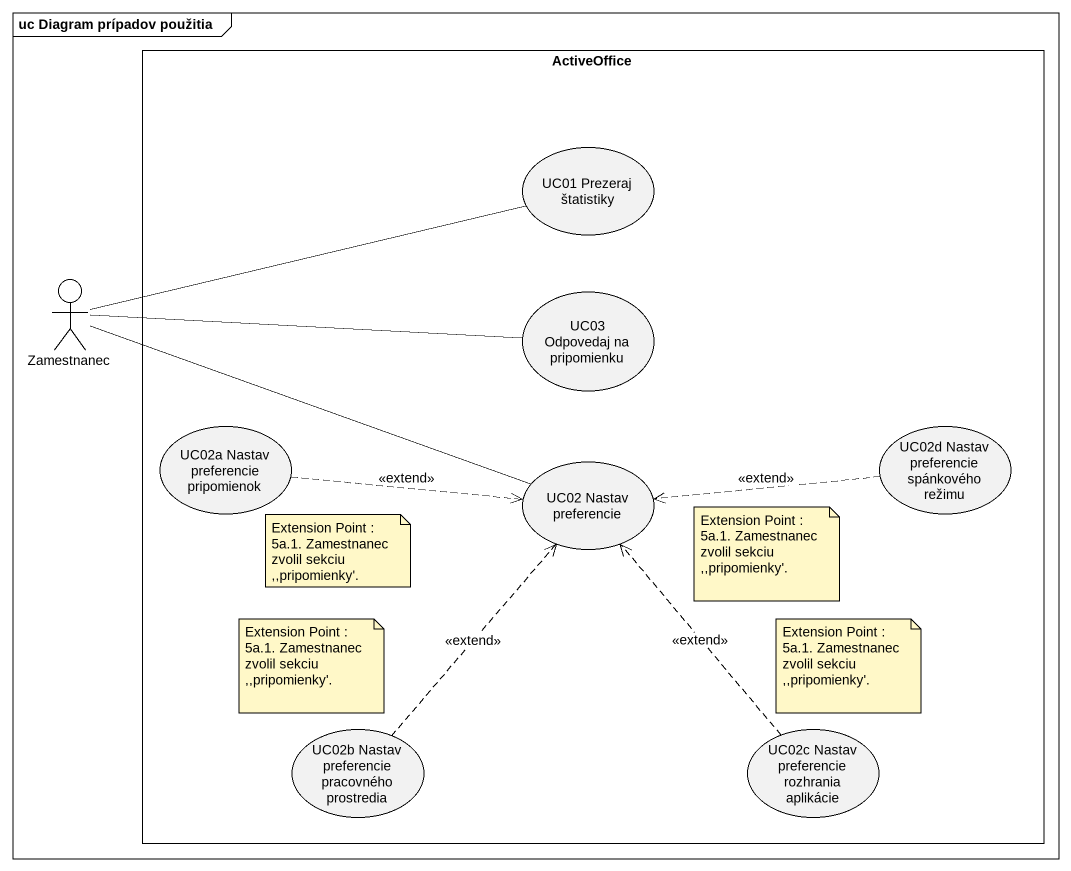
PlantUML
@startuml
mainframe uc Diagram prípadov použitia
rectangle ActiveOffice {
  usecase "UC01 Prezeraj štatistiky" as UC01_Prezeraj_štatistiky
  usecase "UC03 Odpovedaj na pripomienku" as UC03_Odpovedaj_na
  usecase "UC02a Nastav preferencie pripomienok" as UC02a_Nastav_preferencie
  usecase "UC02 Nastav preferencie" as UC02_Nastav_preferencie
  usecase "UC02d Nastav preferencie spánkového režimu" as UC02d_Nastav_preferencie
  usecase "UC02b Nastav preferencie pracovného prostredia" as UC02b_Nastav_preferencie
  usecase "UC02c Nastav preferencie rozhrania aplikácie" as UC02c_Nastav_preferencie
}
actor Zamestnanec
Zamestnanec -right- UC01_Prezeraj_štatistiky
Zamestnanec -right- UC03_Odpovedaj_na
Zamestnanec -right- UC02_Nastav_preferencie
UC02a_Nastav_preferencie .right.> UC02_Nastav_preferencie : <<extend>>
UC02d_Nastav_preferencie .left.> UC02_Nastav_preferencie : <<extend>>
UC02b_Nastav_preferencie .up.> UC02_Nastav_preferencie : <<extend>>
UC02c_Nastav_preferencie .up.> UC02_Nastav_preferencie : <<extend>>
note as N1
  Extension Point : 5a.1. Zamestnanec zvolil sekciu ,,pripomienky'.
end note
note as N2
  Extension Point : 5a.1. Zamestnanec zvolil sekciu ,,pripomienky'.
end note
note as N3
  Extension Point : 5a.1. Zamestnanec zvolil sekciu ,,pripomienky'.
end note
note as N4
  Extension Point : 5a.1. Zamestnanec zvolil sekciu ,,pripomienky'.
end note
@enduml
